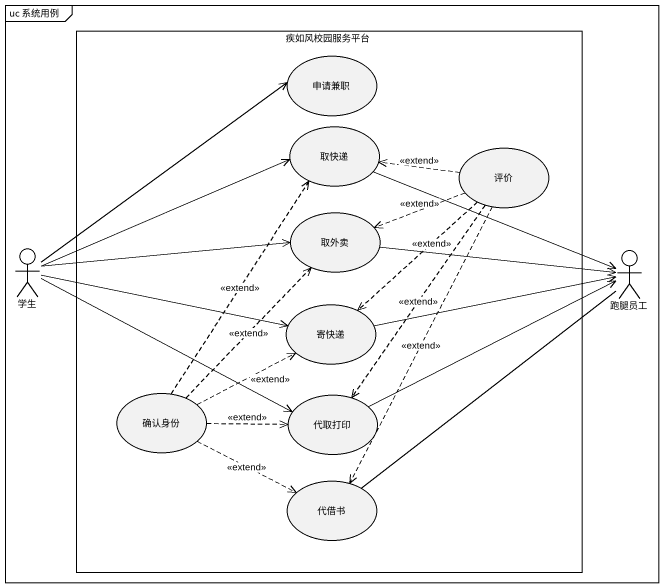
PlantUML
@startuml
mainframe uc 系统用例
rectangle 疾如风校园服务平台 {
  usecase 申请兼职
  usecase 取快递
  usecase 评价
  usecase 取外卖
  usecase 寄快递
  usecase 确认身份
  usecase 代取打印
  usecase 代借书
}
actor 学生
actor 跑腿员工
取快递 -right-> 跑腿员工
评价 .left.> 取快递 : <<extend>>
评价 .left.> 取外卖 : <<extend>>
评价 ..> 寄快递 : <<extend>>
评价 ..> 代取打印 : <<extend>>
评价 ..> 代借书 : <<extend>>
取外卖 -right-> 跑腿员工
学生 -up-> 申请兼职
学生 -right-> 取快递
学生 -right-> 取外卖
学生 -right-> 寄快递
学生 -right-> 代取打印
寄快递 -right-> 跑腿员工
确认身份 .up.> 取快递 : <<extend>>
确认身份 .up.> 取外卖 : <<extend>>
确认身份 .right.> 寄快递 : <<extend>>
确认身份 .right.> 代取打印 : <<extend>>
确认身份 .right.> 代借书 : <<extend>>
代取打印 -right-> 跑腿员工
代借书 -up- 跑腿员工
@enduml
